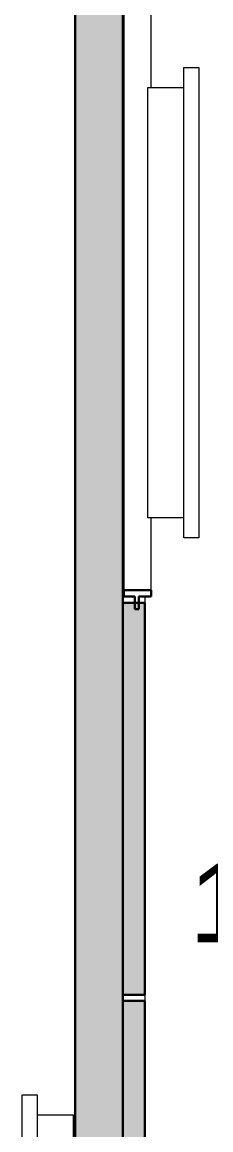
# Model space of a CAD drawing. Header units: millimetres. Extents: x 155927 to 295199, y -4084 to 97293.
# Drawn here: x 185516 to 185997, y 22798 to 25625 of the extents above; entities that cross this region are included whole.
import ezdxf

# ---------------------------------------------------------------- set-up
doc = ezdxf.new("R2010")
doc.units = ezdxf.units.MM
doc.header["$MEASUREMENT"] = 0
for name, color, linetype, lineweight in [('A-AREA-IDEN', 7, 'CONTINUOUS', 9), ('A-WALL', 7, 'CONTINUOUS', 9), ('A-WALL-PATT', 7, 'CONTINUOUS', 9), ('E-ELEC-EQPM', 8, 'CONTINUOUS', 9), ('I-WALL', 7, 'CONTINUOUS', 9)]:
    doc.layers.add(name, color=color, linetype=linetype, lineweight=lineweight)
doc.styles.add('Century Gothic', font='GOTHIC.TTF', dxfattribs={"height": 200})

msp = doc.modelspace()

# ---------------------------------------------------------------- hatches: boundary and pattern name
at = {"layer": 'A-WALL-PATT'}
h = msp.add_hatch(color=256, dxfattribs=at)
h.paths.add_polyline_path([(185828.8, 15138.6), (185828.8, 16086.8), (185772.8, 16086.8), (185772.8, 15138.6)], flags=0)
h.paths.add_polyline_path([(185828.8, 17610.8), (185828.8, 20110.8), (185772.8, 20110.8), (185772.8, 17610.8)], flags=0)
h.paths.add_polyline_path([(185772.8, 20126.8), (185828.8, 20126.8), (185828.8, 23126.8), (185772.8, 23126.8), (185772.8, 20988.1)], flags=0)
h.paths.add_polyline_path([(185772.8, 23142.8), (185828.8, 23142.8), (185828.8, 24142.8), (185772.8, 24142.8), (185772.8, 23594.8)], flags=0)
h.paths.add_polyline_path([(185828.8, 25674.8), (185828.8, 26142.8), (185772.8, 26142.8), (185772.8, 25674.8)], flags=0)
h.paths.add_polyline_path([(185772.8, 26158.8), (185828.8, 26158.8), (185828.8, 26907.6), (185772.8, 26907.6), (185772.8, 26201.4)], flags=0)
msp.add_hatch(color=256, dxfattribs=at).paths.add_polyline_path([(185772.8, 15106.6), (185772.8, 25879.6), (185650.8, 25879.6), (185650.8, 15106.6)], flags=0)

# ---------------------------------------------------------------- linework, layer by layer
at = {"layer": 'A-WALL', "lineweight": 30}
for p, q in [((185772.8, 15106.6), (185772.8, 25879.6)), ((185650.8, 25757.6), (185650.8, 15707.6)), ((185844.8, 24174.8), (185774.8, 24174.8)), ((185774.8, 24174.8), (185774.8, 24158.8)), ((185844.8, 24158.8), (185844.8, 24174.8)), ((185774.8, 24158.8), (185802.8, 24158.8)), ((185802.8, 24158.8), (185802.8, 24126.8)), ((185812.8, 24158.8), (185844.8, 24158.8)), ((185812.8, 24126.8), (185812.8, 24158.8)), ((185802.8, 24126.8), (185812.8, 24126.8))]:
    msp.add_line(p, q, dxfattribs=at)
at = {"layer": 'A-WALL'}
for p, q in [((185774.8, 25642.8), (185774.8, 24174.8)), ((185844.8, 25458), (185844.8, 25642.8)), ((185844.8, 24174.8), (185844.8, 24359.6))]:
    msp.add_line(p, q, dxfattribs=at)
at = {"layer": 'E-ELEC-EQPM'}
for p, q in [((185928, 25508.8), (185966.1, 25508.8)), ((185928, 25458), (185928, 25508.8)), ((185928, 25508.8), (185966.1, 25508.8)), ((185928, 24308.8), (185928, 25508.8)), ((185966.1, 25508.8), (185966.1, 24308.8)), ((185966.1, 25508.8), (185966.1, 24308.8)), ((185836.1, 25458), (185928, 25458)), ((185836.1, 24359.6), (185836.1, 25458)), ((185836.1, 24359.6), (185836.1, 25458)), ((185836.1, 25458), (185928, 25458)), ((185928, 24359.6), (185836.1, 24359.6)), ((185928, 24359.6), (185836.1, 24359.6)), ((185928, 24308.8), (185928, 24359.6)), ((185966.1, 24308.8), (185928, 24308.8)), ((185966.1, 24308.8), (185928, 24308.8)), ((185515.8, 22887.5), (185553.9, 22887.5)), ((185515.8, 21005.5), (185515.8, 22887.5)), ((185515.8, 21005.5), (185515.8, 22887.5)), ((185515.8, 22887.5), (185553.9, 22887.5)), ((185553.9, 22887.5), (185553.9, 22836.7)), ((185553.9, 22887.5), (185553.9, 21005.5)), ((185553.9, 22836.7), (185645.8, 22836.7)), ((185553.9, 22836.7), (185645.8, 22836.7)), ((185645.8, 22836.7), (185645.8, 21056.3)), ((185645.8, 22836.7), (185645.8, 21056.3))]:
    msp.add_line(p, q, dxfattribs=at)
at = {"layer": 'I-WALL'}
for p, q in [((185772.8, 25150.8), (185774.8, 25150.8)), ((185774.8, 25134.8), (185772.8, 25134.8)), ((185828.8, 24158.8), (185828.8, 24142.8)), ((185828.8, 23142.8), (185828.8, 23126.8))]:
    msp.add_line(p, q, dxfattribs=at)
at = {"layer": 'I-WALL', "lineweight": 30}
for p, q in [((185772.8, 24142.8), (185772.8, 23142.8)), ((185828.8, 24142.8), (185772.8, 24142.8)), ((185828.8, 23142.8), (185828.8, 24142.8)), ((185772.8, 23142.8), (185828.8, 23142.8)), ((185772.8, 23126.8), (185772.8, 20126.8)), ((185828.8, 23126.8), (185772.8, 23126.8)), ((185828.8, 20126.8), (185828.8, 23126.8))]:
    msp.add_line(p, q, dxfattribs=at)

# ---------------------------------------------------------------- texts
at = {"layer": 'A-AREA-IDEN', "style": 'Century Gothic'}
msp.add_text('11P Collab Sp', height=200, dxfattribs=at).set_placement((185942.5, 23276.8))

doc.saveas('drawing.dxf')
